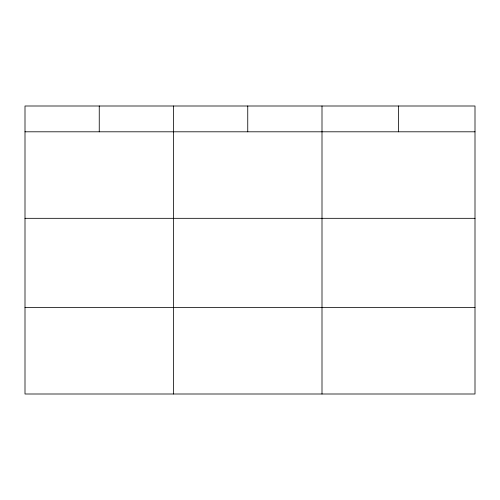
<?xml version="1.0" encoding="UTF-8"?>
<svg xmlns="http://www.w3.org/2000/svg" width="500" height="500" viewBox="0 0 500 500"><rect width="100%" height="100%" fill="white"/><g stroke="black" fill="none" stroke-linecap="round" stroke-linejoin="round"><path stroke-width="0.75" d="M475 218.325L475 106L25 106L25 394L475 394L475 218.325L25 218.325M25 131.8L475 131.8M25 307.475L475 307.475M398.5 106L398.5 131.8M322 106L322 394M247.75 106L247.75 131.8M173.5 106L173.5 394M99.25 106L99.25 131.8"/></g></svg>
